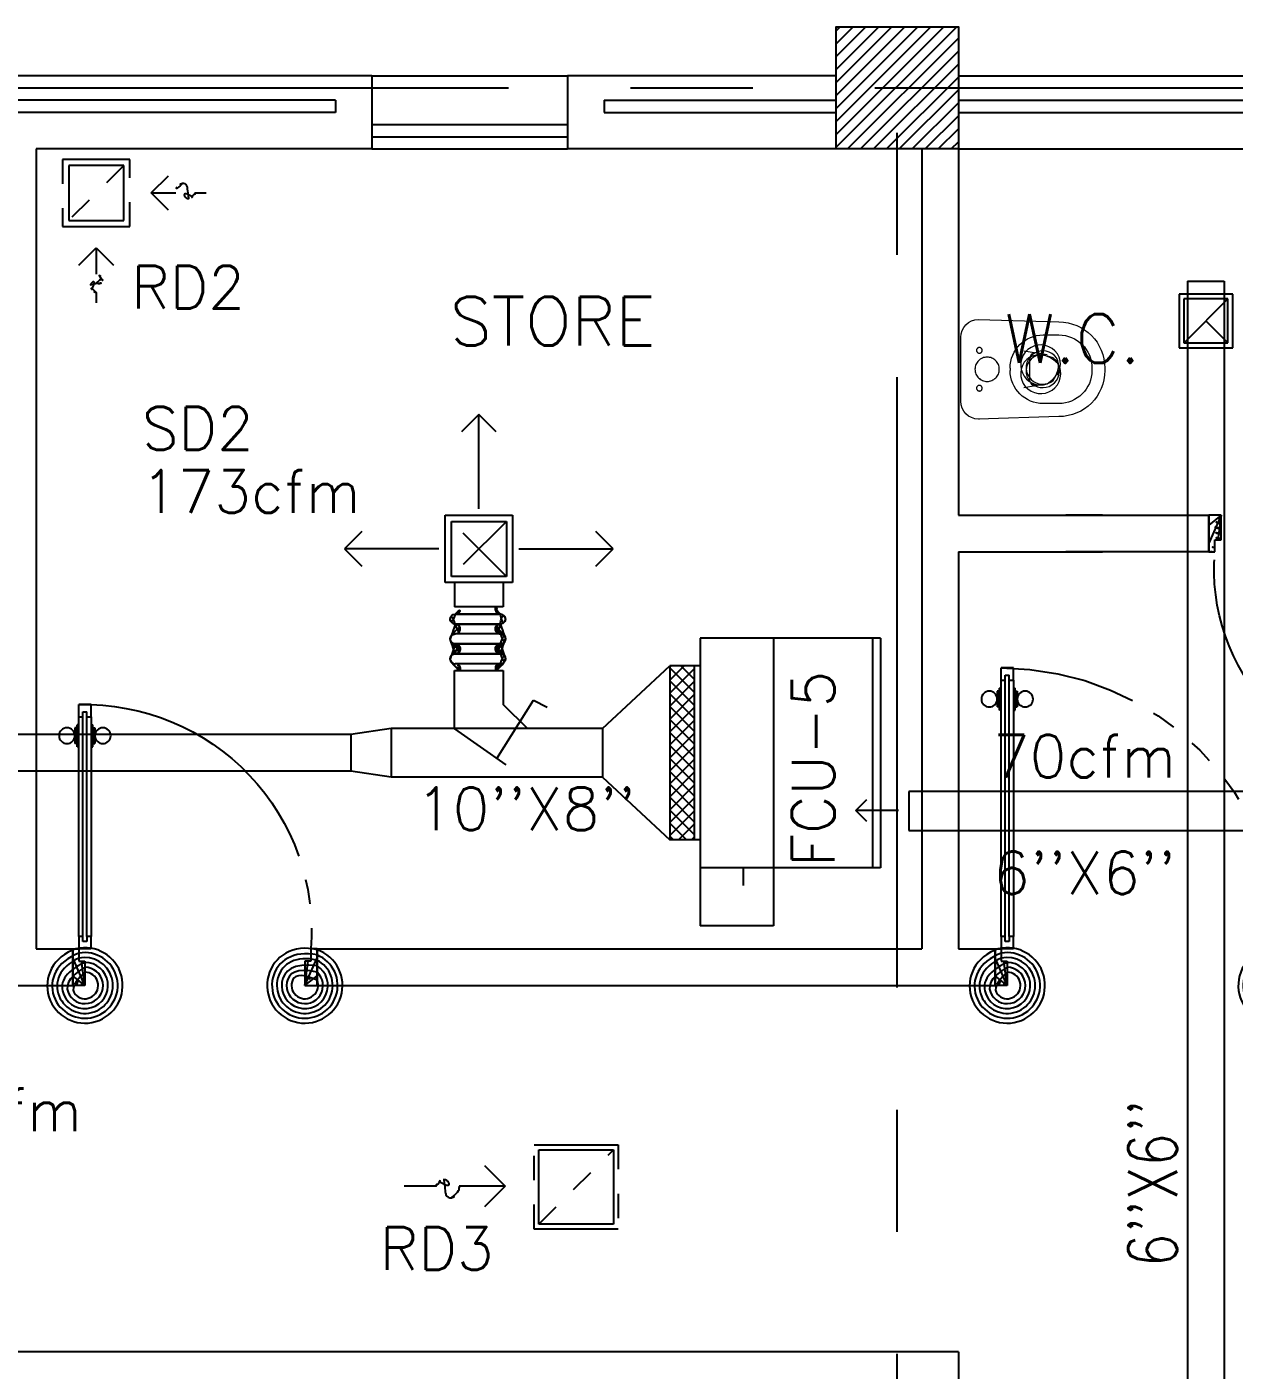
# Model space of a CAD drawing. Extents: x 417866230.2 to 417866327.8, y 43498045.5 to 43498135.4.
# Drawn here: x 417866287.47 to 417866292.42, y 43498116.67 to 43498122.17 of the extents above; entities that cross this region are included whole.
import ezdxf
from ezdxf.enums import TextEntityAlignment as Align

# ---------------------------------------------------------------- set-up
doc = ezdxf.new("R2010")
doc.units = 0
doc.header["$MEASUREMENT"] = 0
for name, pattern in [('CENTERX2', [4, 2.5, -0.5, 0.5, -0.5]), ('HIDDEN', [0.375, 0.25, -0.125]), ('HIDDEN2', [0.1875, 0.125, -0.0625])]:
    doc.linetypes.add(name, pattern=pattern)
doc.layers.get('0').update_dxf_attribs({"linetype": 'CONTINUOUS'})
for name, color, linetype in [('AXES', 11, 'CENTERX2'), ('COL', 9, 'CONTINUOUS'), ('DOOR', 9, 'CONTINUOUS'), ('DOOR-DIM', 9, 'CONTINUOUS'), ('DUCT', 6, 'CONTINUOUS'), ('EXDUCT', 10, 'CONTINUOUS'), ('FCU', 6, 'CONTINUOUS'), ('FIX', 9, 'CONTINUOUS'), ('HAT', 12, 'CONTINUOUS'), ('INSUL', 9, 'CONTINUOUS'), ('M-AC-FLEX', 3, 'CONTINUOUS'), ('M-EGU.', 2, 'CONTINUOUS'), ('RM-NAME', 9, 'CONTINUOUS'), ('SCD', 2, 'CONTINUOUS'), ('WALL', 4, 'CONTINUOUS'), ('WIN', 9, 'CONTINUOUS')]:
    doc.layers.add(name, color=color, linetype=linetype)
doc.styles.add('ROMANS', font='ROMANS.shx', dxfattribs={"width": 0.6})

# ---------------------------------------------------------------- blocks, each defined once
blk = doc.blocks.new('A$C24ED45A6')
at = {"layer": 'DOOR', "color": 0, "linetype": 'ByBlock'}
for p, q in [((925, 1100), (925, 1150)), ((925, 1150), (975, 1150)), ((975, 1150), (925, 1150)), ((942, 1100), (925, 1100)), ((942, 1100), (942, 1120)), ((958, 1120), (942, 1120)), ((958, 1100), (958, 1120)), ((975, 1100), (958, 1100)), ((975, 1100), (975, 1150)), ((908.8, 1055), (908.8, 990.2)), ((917.8, 1055), (908.8, 1055)), ((917.8, 977.6), (917.8, 1067.6)), ((925, 1067.6), (917.8, 1067.6)), ((917.8, 1055), (917.8, 990.2)), ((975, 1067.6), (982.2, 1067.6)), ((982.2, 977.6), (982.2, 1067.6)), ((982.2, 1055), (982.2, 990.2)), ((982.2, 1055), (991.2, 1055)), ((991.2, 1055), (991.2, 990.2)), ((917.8, 990.2), (908.8, 990.2)), ((982.2, 990.2), (991.2, 990.2)), ((925, 977.6), (917.8, 977.6)), ((975, 977.6), (982.2, 977.6)), ((925, 150), (925, 200)), ((925, 200), (942, 200)), ((942, 200), (942, 180)), ((942, 180), (958, 180)), ((958, 180), (958, 200)), ((958, 200), (975, 200)), ((975, 200), (975, 150)), ((0, 0), (0, 150)), ((0, 150), (25, 150)), ((25, 150), (25, 100)), ((925, 150), (975, 150)), ((1000, 150), (975, 150)), ((975, 150), (975, 100)), ((1000, 150), (1000, 0)), ((25, 100), (50, 100)), ((50, 100), (50, 0)), ((975, 100), (950, 100)), ((950, 100), (950, 0)), ((50, 0), (0, 0)), ((950, 0), (1000, 0))]:
    blk.add_line(p, q, dxfattribs=at)
at = {"layer": 'DOOR', "linetype": 'ByBlock'}
for p, q in [((925, 1100), (925, 200)), ((942, 200), (942, 1100)), ((958, 200), (958, 1100)), ((975, 200), (975, 1100))]:
    blk.add_line(p, q, dxfattribs=at)
at = {"layer": 'DOOR', "color": 9, "linetype": 'ByBlock'}
for p, q in [((50, 0), (0, 113.7)), ((950, 0), (1000, 113.7)), ((50, 0), (36.6, 100)), ((950, 0), (963.4, 100)), ((50, 0), (0, 40.1)), ((950, 0), (1000, 40.1))]:
    blk.add_line(p, q, dxfattribs=at)
at = {"layer": 'DOOR', "color": 0, "linetype": 'ByBlock'}
for centre in [(876.5, 1022.6), (1023.5, 1022.6)]:
    blk.add_circle(centre, 32.4, dxfattribs=at)
at = {"layer": 'DOOR', "linetype": 'HIDDEN', "ltscale": 0.5}
blk.add_arc((950, 222.5), 927.8, 88.456, 184.4816, dxfattribs=at)
at = {"layer": 'DOOR', "color": 9, "linetype": 'ByBlock'}
for centre, radius, start, end in [((50, 0), 154.4, 103.7142, 108.8947), ((50, 0), 134.4, 100.72, 111.8402), ((50, 0), 114.4, 102.6226, 115.9162), ((950, 0), 134.4, 68.1598, 79.28), ((950, 0), 114.4, 64.0838, 77.3774), ((950, 0), 154.4, 71.1053, 76.2858), ((50, 0), 94.4, 90, 121.9818), ((50, 0), 74.4, 90, 132.2236), ((950, 0), 94.4, 58.0182, 90), ((950, 0), 74.4, 47.7764, 90), ((50, 0), 54.4, 90, 156.7926), ((50, 0), 34.4, 90, 180), ((50, 0), 14.4, 90, 180), ((950, 0), 54.4, 23.2074, 90), ((950, 0), 34.4, 0, 90), ((950, 0), 14.4, 0, 90)]:
    blk.add_arc(centre, radius, start, end, dxfattribs=at)
at = {"layer": 'WALL'}
blk.add_line((1000, 0), (1000, 150), dxfattribs=at)
blk = doc.blocks.new('*X47')
at = {"color": 0}
for p, q in [((73379.2, 69507.8), (73872.4, 70001)), ((73379.2, 69560.8), (73819.4, 70001)), ((73379.2, 69613.9), (73766.3, 70001)), ((73379.2, 69666.9), (73713.3, 70001)), ((73379.2, 69719.9), (73660.3, 70001)), ((73379.2, 69773), (73607.2, 70001)), ((73379.2, 69826), (73554.2, 70001)), ((73379.2, 69879), (73501.2, 70001)), ((73379.2, 69932.1), (73448.1, 70001)), ((73379.2, 69985.1), (73395.1, 70001)), ((73425.4, 69501), (73879.2, 69954.8)), ((73478.5, 69501), (73879.2, 69901.7)), ((73531.5, 69501), (73879.2, 69848.7)), ((73584.5, 69501), (73879.2, 69795.7)), ((73637.6, 69501), (73879.2, 69742.6)), ((73690.6, 69501), (73879.2, 69689.6)), ((73743.6, 69501), (73879.2, 69636.6)), ((73796.7, 69501), (73879.2, 69583.5)), ((73849.7, 69501), (73879.2, 69530.5))]:
    blk.add_line(p, q, dxfattribs=at)
blk = doc.blocks.new('RM1')
at = {"layer": 'RM-NAME', "style": 'ROMANS'}
for tag, p in [('ROOMNAME1', (0, 323.8)), ('ROOMNAME2', (0, 0))]:
    blk.add_attdef(tag, text='', height=200, dxfattribs=at).set_placement(p, align=Align.MIDDLE)
blk = doc.blocks.new('WC1')
at = {"layer": 'FIX', "lineweight": 20}
for p, q in [((35, 203.8), (-293, 193.8)), ((-230, 140.8), (-293, 140.8)), ((108, 0), (108, 130.8)), ((-149.8, 75.7), (-245.4, 60.1)), ((-482, 4.8), (-482, -4.8)), ((-429, 4.8), (-429, -4.8)), ((-288.7, 24.2), (-294.5, 0)), ((-294.5, 0), (-288.7, -24.2)), ((-94, 4.8), (-94, -4.8)), ((108, -130.8), (108, 0)), ((-245.4, -60.1), (-149.8, -75.7)), ((-293, -140.8), (-230, -140.8)), ((-293, -193.8), (35, -203.8)), ((31.8, -203.8), (35, -203.8))]:
    blk.add_line(p, q, dxfattribs=at)
at = {"layer": 'FIX', "linetype": 'Continuous', "lineweight": 20}
blk.add_line((-175.1, -47.3), (-175.4, 44.6), dxfattribs=at)
at = {"layer": 'FIX', "linetype": 'HIDDEN', "lineweight": 20, "ltscale": 0.05}
for centre in [(31.8, 77.5), (31.8, -77.5)]:
    blk.add_circle(centre, 11.6, dxfattribs=at)
at = {"layer": 'FIX', "linetype": 'HIDDEN2', "lineweight": 20, "ltscale": 0.3}
blk.add_circle((0, 0), 49.8, dxfattribs=at)
at = {"layer": 'FIX', "lineweight": 20}
for centre, radius, start, end in [((-293, 4.8), 189, 90, 180), ((35, 130.8), 73, 360, 90), ((-293, 4.8), 136, 90, 180), ((-230, 4.8), 136, 360, 90), ((-219.4, -17.6), 82, 108.496, 128.9242), ((-228, -6.9), 68.2, 128.9242, 152.8468), ((-293, -4.8), 189, 180, 270), ((-293, -4.8), 136, 180, 270), ((-228, 6.9), 68.2, 207.1532, 231.0758), ((-219.4, 17.6), 82, 231.0758, 251.504), ((-230, -4.8), 136, 270, 0), ((35, -130.8), 73, 270, 0)]:
    blk.add_arc(centre, radius, start, end, dxfattribs=at)
at = {"layer": 'FIX', "linetype": 'Continuous', "lineweight": 20}
for centre, start, end in [((-197.7, 45.5), 357.6662, 91.6121), ((-197.4, -45.6), 268.3879, 2.3338)]:
    blk.add_arc(centre, 22.3, start, end, dxfattribs=at)
blk = doc.blocks.new('DOOR100')
at = {"layer": 'DOOR', "color": 7, "linetype": 'ByBlock'}
for p, q in [((-75, 1250), (-75, 1300)), ((-75, 1300), (-25, 1300)), ((-25, 1300), (-75, 1300)), ((-58, 1250), (-58, 1270)), ((-42, 1270), (-58, 1270)), ((-42, 1250), (-42, 1270)), ((-25, 1250), (-25, 1300)), ((-82.2, 1127.6), (-82.2, 1217.6)), ((-75, 1217.6), (-82.2, 1217.6)), ((-58, 1250), (-75, 1250)), ((-25, 1250), (-42, 1250)), ((-25, 1217.6), (-17.8, 1217.6)), ((-17.8, 1127.6), (-17.8, 1217.6)), ((-91.2, 1205), (-91.2, 1140.2)), ((-82.2, 1205), (-91.2, 1205)), ((-82.2, 1205), (-82.2, 1140.2)), ((-17.8, 1205), (-17.8, 1140.2)), ((-17.8, 1205), (-8.8, 1205)), ((-8.8, 1205), (-8.8, 1140.2)), ((-82.2, 1140.2), (-91.2, 1140.2)), ((-75, 1127.6), (-82.2, 1127.6)), ((-25, 1127.6), (-17.8, 1127.6)), ((-17.8, 1140.2), (-8.8, 1140.2)), ((-75, 200), (-58, 200)), ((-75, 150), (-75, 200)), ((-58, 200), (-58, 180)), ((-58, 180), (-42, 180)), ((-42, 200), (-25, 200)), ((-42, 180), (-42, 200)), ((-25, 200), (-25, 150)), ((-1200, 0), (-1200, 150)), ((-1200, 150), (-1175, 150)), ((-1200, 150), (-1200, 0)), ((-1150, 0), (-1200, 113.7)), ((-1175, 150), (-1175, 100)), ((-75, 150), (-25, 150)), ((-50, 0), (0, 113.7)), ((0, 150), (-25, 150)), ((-25, 150), (-25, 100)), ((0, 0), (0, 150)), ((0, 150), (0, 0)), ((-1175, 100), (-1150, 100)), ((-1150, 0), (-1163.4, 100)), ((-1150, 100), (-1150, 0)), ((-50, 100), (-50, 0)), ((-50, 0), (-36.6, 100)), ((-25, 100), (-50, 100)), ((-1150, 0), (-1200, 40.1)), ((-1150, 0), (-1200, 0)), ((-50, 0), (0, 40.1)), ((-50, 0), (0, 0))]:
    blk.add_line(p, q, dxfattribs=at)
at = {"layer": 'DOOR', "linetype": 'ByBlock'}
for p, q in [((-75, 1250), (-75, 200)), ((-58, 200), (-58, 1250)), ((-42, 200), (-42, 1250)), ((-25, 200), (-25, 1250))]:
    blk.add_line(p, q, dxfattribs=at)
at = {"layer": 'DOOR', "color": 7, "linetype": 'ByBlock'}
for centre in [(-123.5, 1172.6), (23.5, 1172.6)]:
    blk.add_circle(centre, 32.4, dxfattribs=at)
at = {"layer": 'DOOR', "linetype": 'HIDDEN', "ltscale": 0.5}
blk.add_arc((-25, 150), 1150, 90, 180, dxfattribs=at)
at = {"layer": 'DOOR', "color": 7, "linetype": 'ByBlock'}
for centre, radius, start, end in [((-1150, 0), 154.4, 103.7142, 108.8947), ((-1150, 0), 134.4, 100.72, 111.8402), ((-50, 0), 134.4, 68.1598, 79.28), ((-50, 0), 114.4, 64.0838, 77.3774), ((-50, 0), 154.4, 71.1053, 76.2858), ((-1150, 0), 94.4, 90, 121.9818), ((-1150, 0), 74.4, 90, 132.2236), ((-50, 0), 94.4, 58.0182, 90), ((-50, 0), 74.4, 47.7764, 90), ((-1150, 0), 54.4, 90, 156.7926), ((-1150, 0), 34.4, 90, 180), ((-1150, 0), 14.4, 90, 180), ((-50, 0), 54.4, 23.2074, 90), ((-50, 0), 34.4, 0, 90), ((-50, 0), 14.4, 0, 90)]:
    blk.add_arc(centre, radius, start, end, dxfattribs=at)
blk = doc.blocks.new('DOOR90')
at = {"layer": 'DOOR', "color": 7, "linetype": 'ByBlock'}
for p, q in [((-150, 0), (0, 0)), ((-150, 0), (-150, -25)), ((0, -50), (-113.7, 0)), ((0, -50), (-40.1, 0)), ((0, -50), (0, 0)), ((-1000, -25), (-1050, -25)), ((-1050, -75), (-1050, -25)), ((-1050, -25), (-1050, -75)), ((-1000, -42), (-1020, -42)), ((-1020, -42), (-1020, -58)), ((-1000, -25), (-1000, -42)), ((-877.6, -17.8), (-967.6, -17.8)), ((-967.6, -25), (-967.6, -17.8)), ((-955, -8.8), (-890.2, -8.8)), ((-955, -17.8), (-955, -8.8)), ((-955, -17.8), (-890.2, -17.8)), ((-890.2, -17.8), (-890.2, -8.8)), ((-877.6, -25), (-877.6, -17.8)), ((-200, -25), (-150, -25)), ((-200, -42), (-200, -25)), ((-180, -42), (-200, -42)), ((-180, -58), (-180, -42)), ((-150, -25), (-100, -25)), ((-150, -75), (-150, -25)), ((-100, -25), (-100, -50)), ((0, -50), (-100, -36.6)), ((-100, -50), (0, -50)), ((-1000, -75), (-1050, -75)), ((-1000, -58), (-1020, -58)), ((-1000, -58), (-1000, -75)), ((-967.6, -75), (-967.6, -82.2)), ((-877.6, -82.2), (-967.6, -82.2)), ((-955, -82.2), (-890.2, -82.2)), ((-955, -82.2), (-955, -91.2)), ((-955, -91.2), (-890.2, -91.2)), ((-890.2, -82.2), (-890.2, -91.2)), ((-877.6, -75), (-877.6, -82.2)), ((-200, -58), (-180, -58)), ((-200, -75), (-200, -58)), ((-150, -75), (-200, -75)), ((-150, -875), (-100, -875)), ((-150, -900), (-150, -875)), ((0, -850), (-113.7, -900)), ((-100, -875), (-100, -850)), ((0, -850), (-100, -863.4)), ((-100, -850), (0, -850)), ((0, -850), (-40.1, -900)), ((0, -850), (0, -900)), ((-150, -900), (0, -900)), ((0, -900), (-150, -900))]:
    blk.add_line(p, q, dxfattribs=at)
at = {"layer": 'DOOR', "linetype": 'ByBlock'}
for p, q in [((-200, -25), (-1000, -25)), ((-200, -42), (-1000, -42)), ((-200, -58), (-1000, -58)), ((-1000, -75), (-200, -75))]:
    blk.add_line(p, q, dxfattribs=at)
at = {"layer": 'DOOR', "color": 7, "linetype": 'ByBlock'}
for centre in [(-922.6, 23.5), (-922.6, -123.5)]:
    blk.add_circle(centre, 32.4, dxfattribs=at)
for centre, radius, start, end in [((0, -50), 154.4, 161.1053, 166.2858), ((0, -50), 94.4, 148.0182, 180), ((0, -50), 134.4, 158.1598, 169.28), ((0, -50), 114.4, 154.0838, 167.3774), ((0, -50), 74.4, 137.7764, 180), ((0, -50), 54.4, 113.2074, 180), ((0, -50), 34.4, 90, 180), ((0, -50), 14.4, 90, 180), ((0, -850), 134.4, 190.72, 201.8402), ((0, -850), 94.4, 180, 211.9818), ((0, -850), 74.4, 180, 222.2236), ((0, -850), 54.4, 180, 246.7926), ((0, -850), 34.4, 180, 270), ((0, -850), 14.4, 180, 270), ((0, -850), 154.4, 193.7142, 198.8947)]:
    blk.add_arc(centre, radius, start, end, dxfattribs=at)
at = {"layer": 'DOOR', "linetype": 'HIDDEN', "ltscale": 0.5}
blk.add_arc((-222.2, -50), 828.2, 178.2701, 275.003, dxfattribs=at)
blk = doc.blocks.new('15RCD')
at = {"layer": 'M-EGU.', "linetype": 'HIDDEN'}
for p, q in [((-215.5, -215.5), (-215.5, 215.5)), ((-215.5, 215.5), (215.5, 215.5)), ((215.5, 215.5), (215.5, -215.5)), ((-190.5, -190.5), (190.5, 190.5)), ((215.5, -215.5), (-215.5, -215.5))]:
    blk.add_line(p, q, dxfattribs=at)
at = {"layer": 'M-EGU.'}
for p, q in [((-190.5, -190.5), (-190.5, 190.5)), ((-190.5, 190.5), (190.5, 190.5)), ((190.5, 190.5), (190.5, -190.5)), ((-468.7, 110.1), (-362.7, 4)), ((-717.7, 4), (-880.4, 4)), ((-362.7, 4), (-598.2, 4)), ((-362.7, 4), (-468.7, -102)), ((190.5, -190.5), (-190.5, -190.5))]:
    blk.add_line(p, q, dxfattribs=at)
blk.add_lwpolyline([(-717.7, 4, -0.1324), (-701, 28.2, -0.15664), (-677.9, 37.7, -0.736612), (-658.9, -9.5, 0.774232), (-638, -55.2, 0.203349), (-606.4, -34.6, 0.193808), (-598.2, 4)], format="xyb", dxfattribs=at)
blk = doc.blocks.new('9RCD')
at = {"color": 2}
blk.add_line((0, 407), (0, 450), dxfattribs=at)
at = {"layer": 'M-EGU.'}
for p, q in [((0, 225), (0, 331.9)), ((0, 225), (-70.7, 295.7)), ((70.7, 295.7), (0, 225)), ((112.5, 112.5), (-112.5, 112.5)), ((-112.5, 112.5), (-112.5, -112.5)), ((112.5, -112.5), (112.5, 112.5)), ((-295.7, 70.7), (-225, 0)), ((-225, 0), (-326.1, 0)), ((-225, 0), (-295.7, -70.7)), ((-112.5, -112.5), (112.5, -112.5))]:
    blk.add_line(p, q, dxfattribs=at)
at = {"layer": 'M-EGU.', "linetype": 'HIDDEN'}
for p, q in [((137.5, 137.5), (-137.5, 137.5)), ((-137.5, 137.5), (-137.5, -137.5)), ((-112.5, -112.5), (112.5, 112.5)), ((137.5, -137.5), (137.5, 137.5)), ((-137.5, -137.5), (137.5, -137.5))]:
    blk.add_line(p, q, dxfattribs=at)
at = {"layer": 'M-EGU.', "color": 2}
blk.add_line((-405.7, 0), (-450, 0), dxfattribs=at)
blk.add_lwpolyline([(0, 407, -0.187862), (18.4, 395.6, -0.202645), (23.4, 376.1, -0.616915), (-1.7, 368, 0.668708), (-25.3, 358.4, 0.194285), (-18.2, 340.4, 0.186051), (0, 331.9)], format="xyb", dxfattribs=at)
at = {"layer": 'M-EGU.'}
blk.add_lwpolyline([(-405.7, 0, -0.1324), (-394.5, 16.1, -0.15664), (-379.1, 22.4, -0.736612), (-366.5, -9, 0.774232), (-352.6, -39.4, 0.203349), (-331.5, -25.7, 0.193808), (-326.1, 0)], format="xyb", dxfattribs=at)
blk = doc.blocks.new('*X118')
at = {"color": 0}
for p, q in [((23911.7, -1650.2), (23966, -1595.9)), ((23911.7, -1597.2), (23912.9, -1595.9)), ((23969.8, -1695.9), (23911.7, -1637.8)), ((23919, -1695.9), (24019, -1595.9)), ((24022.8, -1695.9), (23922.8, -1595.9)), ((23972, -1695.9), (24072, -1595.9)), ((24075.9, -1695.9), (23975.9, -1595.9)), ((24025.1, -1695.9), (24125.1, -1595.9)), ((24128.9, -1695.9), (24028.9, -1595.9)), ((24078.1, -1695.9), (24178.1, -1595.9)), ((24181.9, -1695.9), (24081.9, -1595.9)), ((24131.1, -1695.9), (24231.1, -1595.9)), ((24235, -1695.9), (24135, -1595.9)), ((24184.2, -1695.9), (24284.2, -1595.9)), ((24288, -1695.9), (24188, -1595.9)), ((24237.2, -1695.9), (24337.2, -1595.9)), ((24341, -1695.9), (24241, -1595.9)), ((24290.2, -1695.9), (24390.2, -1595.9)), ((24394.1, -1695.9), (24294.1, -1595.9)), ((24343.3, -1695.9), (24443.3, -1595.9)), ((24447.1, -1695.9), (24347.1, -1595.9)), ((24396.3, -1695.9), (24496.3, -1595.9)), ((24500.1, -1695.9), (24400.1, -1595.9)), ((24449.3, -1695.9), (24549.3, -1595.9)), ((24553.2, -1695.9), (24453.2, -1595.9)), ((24502.4, -1695.9), (24602.4, -1595.9)), ((24606.2, -1695.9), (24506.2, -1595.9)), ((24555.4, -1695.9), (24623.7, -1627.6)), ((24623.7, -1660.4), (24559.2, -1595.9)), ((24623.7, -1607.4), (24612.3, -1595.9)), ((23916.8, -1695.9), (23911.7, -1690.9)), ((24608.4, -1695.9), (24623.7, -1680.7))]:
    blk.add_line(p, q, dxfattribs=at)

msp = doc.modelspace()

# ---------------------------------------------------------------- linework, layer by layer
at = {"layer": 'AXES'}
for p, q in [((417866291.0369, 43498046.2382), (417866291.0369, 43498134.7153)), ((417866230.9454, 43498121.9221), (417866300.0369, 43498121.9221))]:
    msp.add_line(p, q, dxfattribs=at)
at = {"layer": 'COL'}
msp.add_lwpolyline([(417866290.7869, 43498121.6721), (417866290.7869, 43498122.1721), (417866291.2869, 43498122.1721), (417866291.2869, 43498121.6721)], close=True, dxfattribs=at)
at = {"layer": 'DUCT'}
for p, q in [((417866289.2243, 43498119.5363), (417866289.4243, 43498119.5363)), ((417866289.2243, 43498119.2978), (417866289.2243, 43498119.5363)), ((417866289.4243, 43498119.5363), (417866289.4243, 43498119.3978)), ((417866289.8303, 43498119.2993), (417866290.1057, 43498119.5553)), ((417866289.3974, 43498119.1765), (417866289.5476, 43498119.4159)), ((417866289.5476, 43498119.4159), (417866289.6041, 43498119.3871)), ((417866289.5476, 43498119.4159), (417866289.5476, 43498119.4159)), ((417866289.5243, 43498119.2978), (417866289.4243, 43498119.3978)), ((417866288.8001, 43498119.2743), (417866285.4466, 43498119.2743)), ((417866288.9657, 43498119.2993), (417866288.8001, 43498119.2743)), ((417866288.8001, 43498119.2743), (417866288.8001, 43498119.1243)), ((417866289.8303, 43498119.2993), (417866288.9657, 43498119.2993)), ((417866288.9657, 43498119.2993), (417866288.9657, 43498119.0993)), ((417866289.2243, 43498119.2978), (417866289.4342, 43498119.1508)), ((417866289.8303, 43498119.2993), (417866289.8303, 43498119.0993)), ((417866288.8001, 43498119.1243), (417866285.4466, 43498119.1243)), ((417866288.9657, 43498119.0993), (417866288.8001, 43498119.1243)), ((417866289.8303, 43498119.0993), (417866288.9657, 43498119.0993)), ((417866289.8303, 43498119.0993), (417866290.1057, 43498118.8433)), ((417866292.8734, 43498119.0414), (417866291.0841, 43498119.0414)), ((417866291.0841, 43498119.0414), (417866291.0841, 43498118.8814)), ((417866291.0841, 43498118.8814), (417866292.7934, 43498118.8814))]:
    msp.add_line(p, q, dxfattribs=at)
at = {"layer": 'EXDUCT', "linetype": 'Continuous'}
for p, q in [((417866292.2249, 43498121.1312), (417866292.3749, 43498121.1312)), ((417866292.2249, 43498121.1312), (417866292.2249, 43498115.9856)), ((417866292.3749, 43498121.1312), (417866292.3749, 43498115.8856)), ((417866292.2999, 43498120.9682), (417866292.3899, 43498120.8782))]:
    msp.add_line(p, q, dxfattribs=at)
at = {"layer": 'FCU', "color": 6}
for p, q in [((417866290.2307, 43498119.6693), (417866290.2307, 43498118.7293)), ((417866290.9677, 43498119.6693), (417866290.2307, 43498119.6693)), ((417866290.5307, 43498119.6693), (417866290.5307, 43498118.7293)), ((417866290.9677, 43498119.6693), (417866290.9677, 43498118.7293)), ((417866290.9677, 43498118.7293), (417866290.2307, 43498118.7293))]:
    msp.add_line(p, q, dxfattribs=at)
at = {"layer": 'FCU', "color": 3}
for p, q in [((417866290.9357, 43498119.6693), (417866290.9357, 43498118.7293)), ((417866290.1057, 43498119.5553), (417866290.1057, 43498118.8433)), ((417866290.2307, 43498119.5553), (417866290.1057, 43498119.5553)), ((417866290.2057, 43498119.5553), (417866290.2057, 43498118.8433)), ((417866290.2307, 43498118.8433), (417866290.1057, 43498118.8433)), ((417866290.2307, 43498118.7293), (417866290.2307, 43498118.4913)), ((417866290.4057, 43498118.7293), (417866290.4057, 43498118.6559)), ((417866290.5307, 43498118.7293), (417866290.5307, 43498118.4913)), ((417866290.5307, 43498118.4913), (417866290.2307, 43498118.4913))]:
    msp.add_line(p, q, dxfattribs=at)
at = {"layer": 'INSUL'}
for p, q in [((417866288.7369, 43498121.8721), (417866286.1869, 43498121.8721)), ((417866288.7369, 43498121.8721), (417866288.7369, 43498121.8221)), ((417866289.8369, 43498121.8721), (417866289.8369, 43498121.8221)), ((417866289.8369, 43498121.8721), (417866290.7869, 43498121.8721)), ((417866291.2869, 43498121.8721), (417866293.3869, 43498121.8721)), ((417866288.7369, 43498121.8221), (417866286.1869, 43498121.8221)), ((417866289.8369, 43498121.8221), (417866290.7869, 43498121.8221)), ((417866291.2869, 43498121.8221), (417866293.3869, 43498121.8221))]:
    msp.add_line(p, q, dxfattribs=at)
at = {"layer": 'M-AC-FLEX', "color": 11}
for p, q in [((417866289.2272, 43498119.7672), (417866289.4123, 43498119.7672)), ((417866289.2272, 43498119.7672), (417866289.4123, 43498119.7672)), ((417866289.4126, 43498119.7672), (417866289.2275, 43498119.7672)), ((417866289.4126, 43498119.7672), (417866289.2275, 43498119.7672)), ((417866289.2272, 43498119.7271), (417866289.4123, 43498119.7271)), ((417866289.2272, 43498119.7271), (417866289.4123, 43498119.7271)), ((417866289.4126, 43498119.7271), (417866289.2275, 43498119.7271)), ((417866289.4126, 43498119.7271), (417866289.2275, 43498119.7271)), ((417866289.2272, 43498119.6457), (417866289.4123, 43498119.6457)), ((417866289.2272, 43498119.6457), (417866289.4123, 43498119.6457)), ((417866289.4126, 43498119.6864), (417866289.2275, 43498119.6864)), ((417866289.4126, 43498119.6864), (417866289.2275, 43498119.6864)), ((417866289.4126, 43498119.6864), (417866289.2275, 43498119.6864)), ((417866289.4126, 43498119.6864), (417866289.2275, 43498119.6864)), ((417866289.4126, 43498119.6457), (417866289.2275, 43498119.6457)), ((417866289.4126, 43498119.6457), (417866289.2275, 43498119.6457)), ((417866289.4126, 43498119.6457), (417866289.2275, 43498119.6457)), ((417866289.4126, 43498119.6457), (417866289.2275, 43498119.6457)), ((417866289.4126, 43498119.6457), (417866289.2275, 43498119.6457)), ((417866289.4126, 43498119.6457), (417866289.2275, 43498119.6457)), ((417866289.2272, 43498119.6049), (417866289.4123, 43498119.6049)), ((417866289.2272, 43498119.6049), (417866289.4123, 43498119.6049)), ((417866289.4126, 43498119.6049), (417866289.2275, 43498119.6049)), ((417866289.4126, 43498119.6049), (417866289.2275, 43498119.6049)), ((417866289.4126, 43498119.6049), (417866289.2275, 43498119.6049)), ((417866289.4126, 43498119.6049), (417866289.2275, 43498119.6049)), ((417866289.4126, 43498119.6049), (417866289.2275, 43498119.6049)), ((417866289.4126, 43498119.6049), (417866289.2275, 43498119.6049)), ((417866289.4126, 43498119.5642), (417866289.2275, 43498119.5642)), ((417866289.4126, 43498119.5642), (417866289.2275, 43498119.5642)), ((417866289.4126, 43498119.5642), (417866289.2275, 43498119.5642)), ((417866289.4126, 43498119.5642), (417866289.2275, 43498119.5642))]:
    msp.add_line(p, q, dxfattribs=at)
at = {"layer": 'M-AC-FLEX'}
for points in [[(417866289.2275, 43498119.7672, 0.999838), (417866289.2268, 43498119.7271)], [(417866289.2275, 43498119.7271, -0.999838), (417866289.2268, 43498119.7672)], [(417866289.2275, 43498119.7271, -0.999838), (417866289.2268, 43498119.7672)], [(417866289.2275, 43498119.7672, 0.999838), (417866289.2268, 43498119.7271)], [(417866289.2272, 43498119.7672, 0.008922), (417866289.2265, 43498119.7672)], [(417866289.2276, 43498119.7672, -0.00451), (417866289.2272, 43498119.7672, 0.008922), (417866289.2265, 43498119.7672)], [(417866289.2268, 43498119.7672, -0.004461), (417866289.2272, 43498119.7672)], [(417866289.2268, 43498119.7672, -0.004461), (417866289.2272, 43498119.7672)], [(417866289.2275, 43498119.7672, 0.565567), (417866289.2455, 43498119.7971, 0.565567)], [(417866289.3947, 43498119.7971, 0.565567), (417866289.4126, 43498119.7672)], [(417866289.4126, 43498119.7672, -0.565567), (417866289.3947, 43498119.7971, -0.565567)], [(417866289.4119, 43498119.7672, 0.00451), (417866289.4123, 43498119.7672, -1.018005), (417866289.4123, 43498119.7271)], [(417866289.4119, 43498119.7271, -0.00451), (417866289.4123, 43498119.7271, 1.018005), (417866289.4123, 43498119.7672)], [(417866289.2275, 43498119.7271, -1), (417866289.2275, 43498119.6864, 1), (417866289.2275, 43498119.6457)], [(417866289.2458, 43498119.7157, -0.554927), (417866289.2275, 43498119.6864, 1), (417866289.2275, 43498119.6457)], [(417866289.2276, 43498119.7271, 0.00451), (417866289.2272, 43498119.7271, -0.008922), (417866289.2265, 43498119.7271)], [(417866289.2272, 43498119.7271, -0.008922), (417866289.2265, 43498119.7271)], [(417866289.2268, 43498119.7271, 0.004461), (417866289.2272, 43498119.7271)], [(417866289.2268, 43498119.7271, 0.004461), (417866289.2272, 43498119.7271)], [(417866289.4126, 43498119.6864, -1), (417866289.4126, 43498119.7271)], [(417866289.4126, 43498119.7271, 1), (417866289.4126, 43498119.6864, -1), (417866289.4126, 43498119.6457)], [(417866289.4126, 43498119.6864, -0.554927), (417866289.3944, 43498119.7157, -0.554927)], [(417866289.3944, 43498119.7157, 0.554927), (417866289.4126, 43498119.6864, -1), (417866289.4126, 43498119.6457)], [(417866289.2275, 43498119.6049, 1), (417866289.2275, 43498119.6457, -1), (417866289.2275, 43498119.6864)], [(417866289.2458, 43498119.6163, 0.554927), (417866289.2275, 43498119.6457, -1), (417866289.2275, 43498119.6864)], [(417866289.2275, 43498119.6457, -1), (417866289.2275, 43498119.6049, 1), (417866289.2275, 43498119.5642)], [(417866289.2458, 43498119.6343, -0.554927), (417866289.2275, 43498119.6049, 1), (417866289.2275, 43498119.5642)], [(417866289.2275, 43498119.6457, -0.314352), (417866289.2085, 43498119.6584, -0.314352)], [(417866289.2085, 43498119.6584, 0.304577), (417866289.2268, 43498119.6457)], [(417866289.2276, 43498119.6457, 0.00451), (417866289.2272, 43498119.6457, -0.008922), (417866289.2265, 43498119.6457)], [(417866289.2272, 43498119.6457, -0.008922), (417866289.2265, 43498119.6457)], [(417866289.2267, 43498119.6457, 0.001808), (417866289.2268, 43498119.6457)], [(417866289.2275, 43498119.6457, -0.01069), (417866289.2267, 43498119.6457, -0.01069)], [(417866289.2268, 43498119.6457, 0.004461), (417866289.2272, 43498119.6457)], [(417866289.2268, 43498119.6457, 0.004461), (417866289.2272, 43498119.6457)], [(417866289.4126, 43498119.6049, -1), (417866289.4126, 43498119.6457, 1), (417866289.4126, 43498119.6864)], [(417866289.3944, 43498119.6163, -0.554927), (417866289.4126, 43498119.6457, 1), (417866289.4126, 43498119.6864)], [(417866289.4126, 43498119.6457, 1), (417866289.4126, 43498119.6049)], [(417866289.4126, 43498119.6457, 0.554927), (417866289.3944, 43498119.6163, 0.554927)], [(417866289.4126, 43498119.6049, -1), (417866289.4126, 43498119.6457)], [(417866289.4126, 43498119.6457, 1), (417866289.4126, 43498119.6049, -1), (417866289.4126, 43498119.5642)], [(417866289.4126, 43498119.6049, -0.554927), (417866289.3944, 43498119.6343, -0.554927)], [(417866289.3944, 43498119.6343, 0.554927), (417866289.4126, 43498119.6049, -1), (417866289.4126, 43498119.5642)], [(417866289.4119, 43498119.6457, -0.00451), (417866289.4123, 43498119.6457, 0.314382), (417866289.4313, 43498119.6584, 0.314382)], [(417866289.413, 43498119.6457, -0.008975), (417866289.4123, 43498119.6457)], [(417866289.4126, 43498119.6864, -1), (417866289.4126, 43498119.6457)], [(417866289.4126, 43498119.6457, 1), (417866289.4126, 43498119.6864)], [(417866289.4126, 43498119.6457, 1), (417866289.4126, 43498119.6864)], [(417866289.4126, 43498119.6864, -1), (417866289.4126, 43498119.6457)], [(417866289.2458, 43498119.5349, 0.554927), (417866289.2275, 43498119.5642, -1), (417866289.2275, 43498119.6049)], [(417866289.2465, 43498119.5363, 0.530339), (417866289.2275, 43498119.5642, -1), (417866289.2275, 43498119.6049)], [(417866289.2275, 43498119.6049, 0.314352), (417866289.2085, 43498119.5922, 0.314352)], [(417866289.2085, 43498119.5922, -0.304577), (417866289.2268, 43498119.6049)], [(417866289.2276, 43498119.6049, -0.00451), (417866289.2272, 43498119.6049, 0.008922), (417866289.2265, 43498119.6049)], [(417866289.2272, 43498119.6049, 0.008922), (417866289.2265, 43498119.6049)], [(417866289.2267, 43498119.6049, -0.001808), (417866289.2268, 43498119.6049)], [(417866289.2275, 43498119.6049, 0.01069), (417866289.2267, 43498119.6049, 0.01069)], [(417866289.2268, 43498119.6049, -0.004461), (417866289.2272, 43498119.6049)], [(417866289.2268, 43498119.6049, -0.004461), (417866289.2272, 43498119.6049)], [(417866289.3944, 43498119.5349, -0.554927), (417866289.4126, 43498119.5642, 1), (417866289.4126, 43498119.6049)], [(417866289.3937, 43498119.5363, -0.530339), (417866289.4126, 43498119.5642, 1), (417866289.4126, 43498119.6049)], [(417866289.4119, 43498119.6049, 0.00451), (417866289.4123, 43498119.6049, -0.314382), (417866289.4313, 43498119.5922, -0.314382)], [(417866289.413, 43498119.6049, 0.008975), (417866289.4123, 43498119.6049)], [(417866289.4126, 43498119.5642, 1), (417866289.4126, 43498119.6049)], [(417866289.4126, 43498119.6049, -1), (417866289.4126, 43498119.5642)], [(417866289.4126, 43498119.6049, -1), (417866289.4126, 43498119.5642)], [(417866289.4126, 43498119.5642, 1), (417866289.4126, 43498119.6049)], [(417866289.4126, 43498119.5642, 0.554927), (417866289.3944, 43498119.5349, 0.554927)], [(417866289.4126, 43498119.5642, 0.530339), (417866289.3937, 43498119.5363, 0.530339)]]:
    msp.add_lwpolyline(points, format="xyb", dxfattribs=at)
at = {"layer": 'M-EGU.', "linetype": 'HIDDEN'}
for p, q in [((417866292.1899, 43498121.0782), (417866292.1899, 43498120.8582)), ((417866292.4099, 43498121.0782), (417866292.1899, 43498121.0782)), ((417866292.4099, 43498120.8582), (417866292.4099, 43498121.0782)), ((417866292.3899, 43498121.0582), (417866292.2099, 43498120.8782)), ((417866292.1899, 43498120.8582), (417866292.4099, 43498120.8582)), ((417866289.4368, 43498120.1471), (417866289.2118, 43498119.9221)), ((417866289.4368, 43498119.9221), (417866289.2118, 43498120.1471)), ((417866289.2118, 43498120.1471), (417866289.4368, 43498120.1471)), ((417866289.2118, 43498119.9221), (417866289.2118, 43498120.1471)), ((417866289.4368, 43498120.1471), (417866289.4368, 43498119.9221)), ((417866289.4368, 43498119.9221), (417866289.2118, 43498119.9221))]:
    msp.add_line(p, q, dxfattribs=at)
at = {"layer": 'M-EGU.'}
for p, q in [((417866292.2099, 43498121.0582), (417866292.2099, 43498120.8782)), ((417866292.3899, 43498121.0582), (417866292.2099, 43498121.0582)), ((417866292.3899, 43498120.8782), (417866292.3899, 43498121.0582)), ((417866292.2099, 43498120.8782), (417866292.3899, 43498120.8782)), ((417866289.3243, 43498120.5846), (417866289.2536, 43498120.5139)), ((417866289.395, 43498120.5139), (417866289.3243, 43498120.5846)), ((417866289.3243, 43498120.1984), (417866289.3243, 43498120.5846)), ((417866289.1868, 43498120.1721), (417866289.4618, 43498120.1721)), ((417866289.1868, 43498119.8971), (417866289.1868, 43498120.1721)), ((417866289.4618, 43498120.1721), (417866289.4618, 43498119.8971)), ((417866288.845, 43498120.1053), (417866288.7743, 43498120.0346)), ((417866289.8743, 43498120.0346), (417866289.8036, 43498120.1053)), ((417866288.7743, 43498120.0346), (417866288.845, 43498119.9639)), ((417866289.1605, 43498120.0346), (417866288.7743, 43498120.0346)), ((417866289.4881, 43498120.0346), (417866289.8743, 43498120.0346)), ((417866289.8036, 43498119.9639), (417866289.8743, 43498120.0346)), ((417866289.4618, 43498119.8971), (417866289.1868, 43498119.8971)), ((417866289.2243, 43498119.8971), (417866289.2243, 43498119.7971)), ((417866289.4243, 43498119.8971), (417866289.4243, 43498119.7971)), ((417866289.4243, 43498119.7971), (417866289.2243, 43498119.7971)), ((417866290.8675, 43498118.9632), (417866290.9128, 43498119.0085)), ((417866290.8675, 43498118.9632), (417866290.9128, 43498119.0085)), ((417866290.9128, 43498118.918), (417866290.8675, 43498118.9632)), ((417866291.0417, 43498118.9632), (417866290.8675, 43498118.9632)), ((417866291.0417, 43498118.9632), (417866290.8675, 43498118.9632)), ((417866290.9128, 43498118.918), (417866290.8675, 43498118.9632))]:
    msp.add_line(p, q, dxfattribs=at)
at = {"layer": 'WALL'}
for p, q in [((417866288.8869, 43498121.9721), (417866286.0369, 43498121.9721)), ((417866288.8869, 43498121.9721), (417866288.8869, 43498121.6721)), ((417866290.7869, 43498121.9721), (417866289.6869, 43498121.9721)), ((417866289.6869, 43498121.9721), (417866289.6869, 43498121.6721)), ((417866291.2869, 43498121.9721), (417866293.5369, 43498121.9721)), ((417866288.8869, 43498121.6721), (417866287.5119, 43498121.6721)), ((417866287.5119, 43498121.6721), (417866287.5119, 43498118.3971)), ((417866290.7869, 43498121.6721), (417866289.6869, 43498121.6721)), ((417866291.1369, 43498121.6721), (417866291.1369, 43498118.3971)), ((417866291.2869, 43498121.6721), (417866293.3619, 43498121.6721)), ((417866291.2869, 43498121.6721), (417866291.2869, 43498120.1721)), ((417866291.2869, 43498120.1721), (417866292.3119, 43498120.1721)), ((417866291.8763, 43498120.1721), (417866291.7263, 43498120.1721)), ((417866292.3119, 43498120.1721), (417866292.3119, 43498120.0221)), ((417866292.3119, 43498120.0206), (417866292.3119, 43498120.1721)), ((417866291.2869, 43498120.0221), (417866291.2869, 43498118.3971)), ((417866291.2869, 43498120.0221), (417866291.8763, 43498120.0221)), ((417866292.3119, 43498120.0221), (417866291.7263, 43498120.0221)), ((417866287.5119, 43498118.3971), (417866287.6619, 43498118.3971)), ((417866287.6619, 43498118.3971), (417866287.6619, 43498118.2471)), ((417866288.6619, 43498118.3971), (417866291.1369, 43498118.3971)), ((417866288.6619, 43498118.3971), (417866288.6619, 43498118.2471)), ((417866291.2869, 43498118.3971), (417866291.4369, 43498118.3971)), ((417866291.4369, 43498118.3971), (417866291.4369, 43498118.2471)), ((417866287.2295, 43498118.2471), (417866287.6619, 43498118.2471)), ((417866288.6619, 43498118.2471), (417866291.4369, 43498118.2471)), ((417866291.2869, 43498116.7471), (417866285.1869, 43498116.7471)), ((417866291.2869, 43498116.7471), (417866291.2869, 43498114.9721))]:
    msp.add_line(p, q, dxfattribs=at)
at = {"layer": 'WIN'}
for p, q in [((417866288.8869, 43498121.9721), (417866289.6869, 43498121.9721)), ((417866288.8869, 43498121.7721), (417866289.6869, 43498121.7721)), ((417866288.8869, 43498121.7221), (417866289.6869, 43498121.7221)), ((417866288.8869, 43498121.6721), (417866289.6869, 43498121.6721))]:
    msp.add_line(p, q, dxfattribs=at)

# ---------------------------------------------------------------- block references
at = {"layer": 'DOOR', "xscale": -0.001000000047497451, "yscale": 0.0009999999892897904, "zscale": 0.001}
for name, p in [('DOOR100', (417866291.4369, 43498118.2471)), ('A$C24ED45A6', (417866288.6619, 43498118.2471))]:
    msp.add_blockref(name, p, dxfattribs=at)
at = {"layer": 'DOOR-DIM', "xscale": -0.0009999999892897904, "yscale": 0.0009999999892897904, "zscale": 0.001, "rotation": 270}
msp.add_blockref('DOOR90', (417866293.2119, 43498120.1721), dxfattribs=at)
at = {"layer": 'FCU', "color": 11, "xscale": 0.001000002026557922, "yscale": 0.0009999871253967285, "zscale": 0.001, "rotation": 270}
msp.add_blockref('*X118', (417866291.8017, 43498143.467), dxfattribs=at)
at = {"layer": 'HAT', "xscale": 0.001000000047497451, "yscale": 0.0009999999892897904, "zscale": 0.001}
msp.add_blockref('*X47', (417866217.4076, 43498052.1711), dxfattribs=at)
at = {"layer": 'HAT'}
ref = msp.add_blockref('RM1', (417866289.6261, 43498120.9672), dxfattribs=dict(at, xscale=0.001000000047497451, yscale=0.0009999999892897904, zscale=0.001))
ref.add_attrib('ROOMNAME2', 'STORE', dxfattribs={"layer": 'RM-NAME', "height": 0.2, "style": 'ROMANS'}).set_placement((417866289.6261, 43498120.9672), align=Align.MIDDLE)
ref = msp.add_blockref('RM1', (417866291.7542, 43498120.8961), dxfattribs=dict(at, xscale=0.001000000047497451, yscale=0.0009999999892897904, zscale=0.001))
ref.add_attrib('ROOMNAME2', 'W.C.', dxfattribs={"layer": 'RM-NAME', "height": 0.2, "style": 'ROMANS'}).set_placement((417866291.7542, 43498120.8961), align=Align.MIDDLE)
at = {"layer": 'M-EGU.', "xscale": 0.001, "yscale": 0.001, "zscale": 0.001, "rotation": 180}
msp.add_blockref('9RCD', (417866287.7583, 43498121.4919), dxfattribs=at)
at = {"layer": 'M-EGU.', "xscale": 0.000800000011920929, "yscale": 0.0007999999970197678, "zscale": 0.0008}
msp.add_blockref('15RCD', (417866289.7226, 43498117.4221), dxfattribs=at)
at = {"layer": 'WALL', "xscale": -0.001000000047497451, "yscale": 0.0009999999892897904, "zscale": 0.001}
msp.add_blockref('WC1', (417866291.4046, 43498120.7701), dxfattribs=at)

# ---------------------------------------------------------------- texts
at = {"layer": 'SCD', "style": 'ROMANS'}
for s, p in [('RD2', (417866287.9015, 43498121.0183)), ('SD2', (417866287.9452, 43498120.4407)), ('173cfm', (417866287.9415, 43498120.1824)), ('70cfm', (417866291.4289, 43498119.0982)), ("10''X8''", (417866289.0676, 43498118.8831)), ("6''X6''", (417866291.4289, 43498118.6205)), ('345cfm', (417866286.8006, 43498117.6504)), ('RD3', (417866288.9194, 43498117.0826))]:
    msp.add_text(s, height=0.175, dxfattribs=at).set_placement(p)
msp.add_text('FCU-5', height=0.175, rotation=90, dxfattribs=at).set_placement((417866290.7799, 43498118.7329))
at = {"layer": 'SCD', "style": 'ROMANS', "width": 0.8}
msp.add_text("6''X6''", height=0.2, rotation=90, dxfattribs=at).set_placement((417866292.1822, 43498117.094))

doc.saveas('drawing.dxf')
